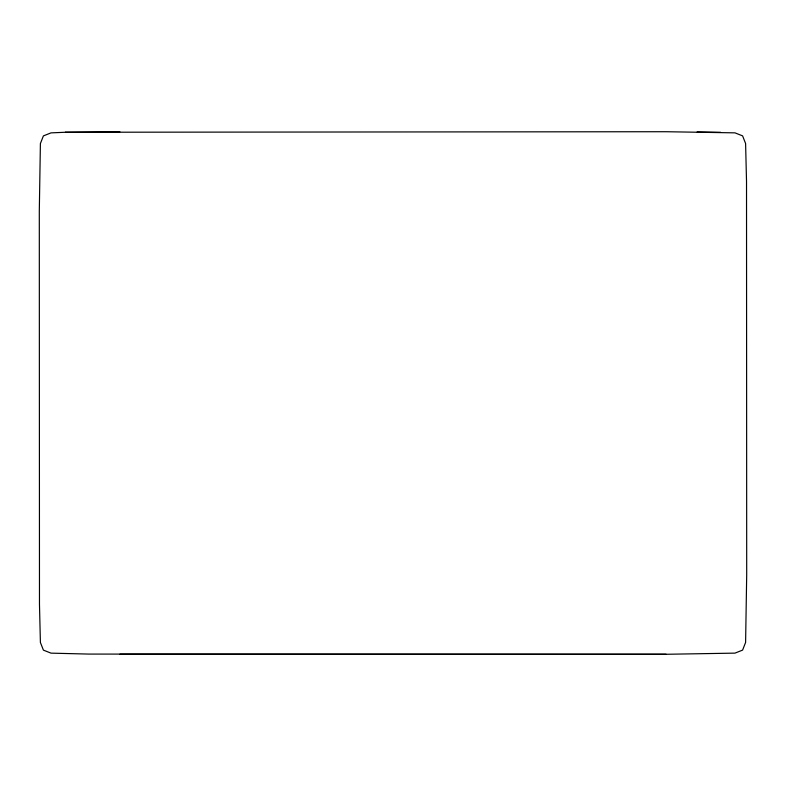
<?xml version="1.0" encoding="UTF-8"?>
<svg xmlns="http://www.w3.org/2000/svg" width="786" height="786" viewBox="0 0 786 786"><rect width="100%" height="100%" fill="white"/><g stroke="black" fill="none" stroke-linecap="round" stroke-linejoin="round"><path stroke-width="1.18" d="M65.464 132.254L51.031 132.873L43.407 135.89L40.4 143.543L39.3 211.257L39.477 604.463L40.4 642.486L43.407 650.13L51.031 653.146L88.877 654.08L666.096 654.276L734.969 653.127L742.593 650.11L745.6 642.457L746.7 574.743L746.523 181.537L745.6 143.514L742.593 135.87L734.969 132.854L666.096 131.724L65.464 132.254L119.894 131.773M119.894 654.227L666.096 654.247M697.123 131.95L720.536 132.284"/></g></svg>
